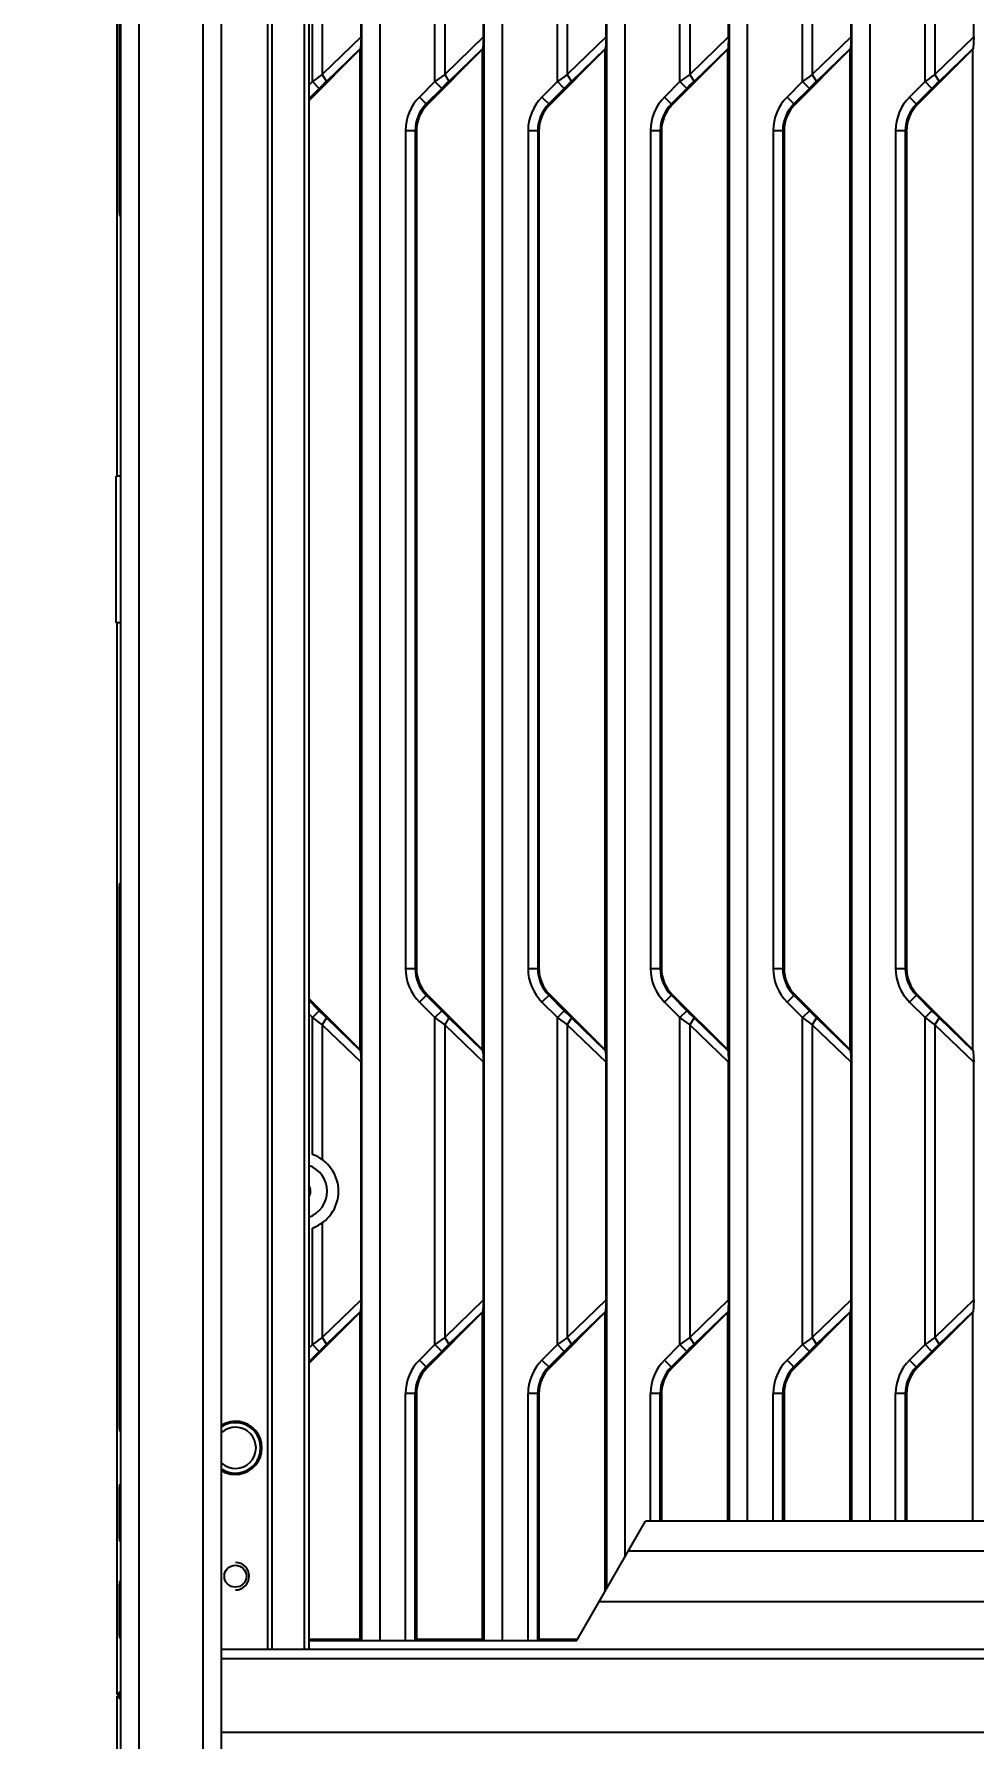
# Model space of a CAD drawing. Header units: millimetres. Extents: x -3132 to 28633, y 682 to 5849.
# Drawn here: x 3271.2 to 3373.7, y 2321.5 to 2507.5 of the extents above; entities that cross this region are included whole.
import ezdxf

# ---------------------------------------------------------------- set-up
doc = ezdxf.new("R2010")
doc.units = ezdxf.units.MM
doc.styles.get("Standard").update_dxf_attribs({"font": 'arial.ttf'})
doc.dimstyles.new('ISO_25-10', dxfattribs={"dimtxt": 20, "dimasz": 20, "dimexe": 0.3, "dimexo": 0.3, "dimgap": 2, "dimtad": 1, "dimrnd": 0.0001, "dimdsep": 46, "dimtxsty": 'Standard', "dimblk": 'CLOSEDBLANK', "dimcen": 0.1, "dimclrd": 256, "dimclre": 256, "dimclrt": 256, "dimadec": 0, "dimazin": 2, "dimtm": 1e-09, "dimtfac": 1, "dimtofl": 0, "dimtmove": 0, "dimatfit": 3, "dimldrblk": 'CLOSEDBLANK', "dimfxl": 1, "dimtolj": 1, "dimarcsym": 0})

# ---------------------------------------------------------------- blocks, each defined once
blk = doc.blocks.new('_ClosedBlank')
at = {"color": 0, "linetype": 'ByBlock', "lineweight": -2}
for p, q in [((-1, 0.1667), (0, 0)), ((-1, 0.1667), (-1, -0.1667)), ((0, 0), (-1, -0.1667))]:
    blk.add_line(p, q, dxfattribs=at)
blk = doc.blocks.new('*D200')
at = {"lineweight": -2, "transparency": 16777216}
for p, q in [((3257.12, 2596.26), (3257.12, 2616.26)), ((3279.85, 2576.26), (3256.82, 2576.26)), ((3309.85, 2546.26), (3256.82, 2546.26)), ((3257.12, 2526.26), (3257.12, 2283.86))]:
    blk.add_line(p, q, dxfattribs=at)
at = {"layer": 'Defpoints', "color": 0, "transparency": 16777216}
for p in [(3280.15, 2576.26), (3257.12, 2546.26), (3310.15, 2546.26)]:
    blk.add_point(p, dxfattribs=at)
at = {"lineweight": -2, "transparency": 16777216, "xscale": 20, "yscale": 20, "zscale": 20}
for p, rotation in [((3257.12, 2576.26), 270), ((3257.12, 2546.26), 90)]:
    blk.add_blockref('_ClosedBlank', p, dxfattribs=dict(at, rotation=rotation))
at = {"transparency": 16777216, "insert": (3242.18, 2395.06), "char_height": 20, "attachment_point": 5, "rotation": 90}
blk.add_mtext('\\A1;30±0.2 [1 1/8"±0"]', dxfattribs=at)

msp = doc.modelspace()

# ---------------------------------------------------------------- linework, layer by layer
at = {"linetype": 'Continuous'}
for p, q in [((3320.28, 2555.259), (3320.28, 2332.238)), ((3322.273, 2555.259), (3322.273, 2332.259)), ((3333.65, 2555.259), (3333.65, 2337.891)), ((3335.643, 2555.259), (3335.643, 2341.343)), ((3347.02, 2555.259), (3347.02, 2345.259)), ((3349.013, 2555.259), (3349.013, 2345.259)), ((3360.39, 2555.259), (3360.39, 2345.259)), ((3362.383, 2555.259), (3362.383, 2345.259)), ((3280.254, 2459.259), (3280.254, 2537.759)), ((3280.474, 2537.759), (3280.474, 2488.719)), ((3280.654, 1864.759), (3280.654, 2537.759)), ((3282.654, 1864.759), (3282.654, 2537.759)), ((3289.654, 1864.759), (3289.654, 2537.759)), ((3291.654, 1864.759), (3291.654, 2537.759)), ((3300.654, 2537.259), (3300.654, 2331.259)), ((3301.154, 2537.259), (3301.154, 2331.259)), ((3301.557, 2502.318), (3301.557, 2537.259)), ((3302.626, 2537.214), (3302.626, 2503.091)), ((3306.91, 2537.259), (3306.91, 2332.238)), ((3308.903, 2537.259), (3308.903, 2332.259)), ((3314.927, 2502.318), (3314.927, 2537.987)), ((3315.996, 2537.214), (3315.996, 2503.091)), ((3328.297, 2502.318), (3328.297, 2537.987)), ((3329.366, 2537.214), (3329.366, 2503.091)), ((3341.667, 2502.318), (3341.667, 2537.987)), ((3342.736, 2537.214), (3342.736, 2503.091)), ((3355.037, 2502.318), (3355.037, 2537.987)), ((3356.106, 2537.214), (3356.106, 2503.091)), ((3368.407, 2502.318), (3368.407, 2537.987)), ((3369.476, 2537.214), (3369.476, 2503.091)), ((3297.154, 2331.259), (3297.154, 2535.259)), ((3306.867, 2507.187), (3306.867, 2533.118)), ((3320.237, 2507.187), (3320.237, 2533.118)), ((3333.607, 2507.187), (3333.607, 2533.118)), ((3346.977, 2507.187), (3346.977, 2533.118)), ((3360.347, 2507.187), (3360.347, 2533.118)), ((3373.717, 2507.187), (3373.717, 2533.118)), ((3296.654, 2512.259), (3296.654, 2331.259)), ((3306.867, 2507.187), (3302.626, 2503.091)), ((3306.867, 2507.187), (3306.799, 2505.929)), ((3320.237, 2507.187), (3315.996, 2503.091)), ((3320.237, 2507.187), (3320.169, 2505.929)), ((3333.607, 2507.187), (3329.366, 2503.091)), ((3333.607, 2507.187), (3333.539, 2505.929)), ((3346.977, 2507.187), (3342.736, 2503.091)), ((3346.977, 2507.187), (3346.909, 2505.929)), ((3360.347, 2507.187), (3356.106, 2503.091)), ((3360.347, 2507.187), (3360.279, 2505.929)), ((3373.717, 2507.187), (3369.476, 2503.091)), ((3373.717, 2507.187), (3373.649, 2505.929)), ((3301.154, 2500.235), (3306.764, 2505.845)), ((3303.088, 2502.346), (3306.799, 2505.929)), ((3306.799, 2505.929), (3306.764, 2505.845)), ((3306.764, 2396.673), (3306.764, 2505.845)), ((3314.079, 2499.79), (3320.134, 2505.845)), ((3316.458, 2502.346), (3320.169, 2505.929)), ((3320.169, 2505.929), (3320.134, 2505.845)), ((3320.134, 2396.673), (3320.134, 2505.845)), ((3327.449, 2499.79), (3333.504, 2505.845)), ((3329.828, 2502.346), (3333.539, 2505.929)), ((3333.539, 2505.929), (3333.504, 2505.845)), ((3333.504, 2396.673), (3333.504, 2505.845)), ((3340.819, 2499.79), (3346.874, 2505.845)), ((3343.198, 2502.346), (3346.909, 2505.929)), ((3346.909, 2505.929), (3346.874, 2505.845)), ((3346.874, 2396.673), (3346.874, 2505.845)), ((3354.189, 2499.79), (3360.244, 2505.845)), ((3356.568, 2502.346), (3360.279, 2505.929)), ((3360.279, 2505.929), (3360.244, 2505.845)), ((3360.244, 2396.673), (3360.244, 2505.845)), ((3367.559, 2499.79), (3373.614, 2505.845)), ((3369.938, 2502.346), (3373.649, 2505.929)), ((3373.649, 2505.929), (3373.614, 2505.845)), ((3373.614, 2396.673), (3373.614, 2505.845)), ((3301.557, 2502.318), (3301.154, 2501.915)), ((3302.302, 2501.573), (3301.557, 2502.318)), ((3302.626, 2503.091), (3303.088, 2502.346)), ((3314.927, 2502.318), (3313.239, 2500.63)), ((3315.672, 2501.573), (3314.927, 2502.318)), ((3315.996, 2503.091), (3316.458, 2502.346)), ((3328.297, 2502.318), (3326.609, 2500.63)), ((3329.042, 2501.573), (3328.297, 2502.318)), ((3329.366, 2503.091), (3329.828, 2502.346)), ((3341.667, 2502.318), (3339.979, 2500.63)), ((3342.412, 2501.573), (3341.667, 2502.318)), ((3342.736, 2503.091), (3343.198, 2502.346)), ((3355.037, 2502.318), (3353.349, 2500.63)), ((3355.782, 2501.573), (3355.037, 2502.318)), ((3356.106, 2503.091), (3356.568, 2502.346)), ((3368.407, 2502.318), (3366.719, 2500.63)), ((3369.152, 2501.573), (3368.407, 2502.318)), ((3369.476, 2503.091), (3369.938, 2502.346)), ((3302.302, 2501.573), (3301.154, 2500.425)), ((3313.239, 2500.63), (3314.079, 2499.79)), ((3315.672, 2501.573), (3313.984, 2499.885)), ((3326.609, 2500.63), (3327.449, 2499.79)), ((3329.042, 2501.573), (3327.354, 2499.885)), ((3339.979, 2500.63), (3340.819, 2499.79)), ((3342.412, 2501.573), (3340.724, 2499.885)), ((3353.349, 2500.63), (3354.189, 2499.79)), ((3355.782, 2501.573), (3354.094, 2499.885)), ((3366.719, 2500.63), (3367.559, 2499.79)), ((3369.152, 2501.573), (3367.464, 2499.885)), ((3311.72, 2496.962), (3311.72, 2405.556)), ((3312.908, 2496.962), (3311.72, 2496.962)), ((3312.773, 2496.962), (3312.773, 2405.556)), ((3312.908, 2496.962), (3312.908, 2405.556)), ((3325.09, 2496.962), (3325.09, 2405.556)), ((3326.278, 2496.962), (3325.09, 2496.962)), ((3326.143, 2496.962), (3326.143, 2405.556)), ((3326.278, 2496.962), (3326.278, 2405.556)), ((3338.46, 2496.962), (3338.46, 2405.556)), ((3339.648, 2496.962), (3338.46, 2496.962)), ((3339.513, 2496.962), (3339.513, 2405.556)), ((3339.648, 2496.962), (3339.648, 2405.556)), ((3351.83, 2496.962), (3351.83, 2405.556)), ((3353.018, 2496.962), (3351.83, 2496.962)), ((3352.883, 2496.962), (3352.883, 2405.556)), ((3353.018, 2496.962), (3353.018, 2405.556)), ((3365.2, 2496.962), (3365.2, 2405.556)), ((3366.388, 2496.962), (3365.2, 2496.962)), ((3366.253, 2496.962), (3366.253, 2405.556)), ((3366.388, 2496.962), (3366.388, 2405.556)), ((3280.474, 2488.719), (3280.654, 2488.719)), ((3280.523, 2487.72), (3280.654, 2487.59)), ((3280.654, 2487.72), (3280.523, 2487.72)), ((3280.154, 2443.259), (3280.154, 2459.259)), ((3280.654, 2459.259), (3280.154, 2459.259)), ((3280.654, 2443.259), (3280.154, 2443.259)), ((3280.254, 2326.359), (3280.254, 2443.259)), ((3280.523, 2414.8), (3280.654, 2414.93)), ((3280.523, 2414.8), (3280.654, 2414.8)), ((3280.474, 2413.801), (3280.474, 2356.13)), ((3280.654, 2413.801), (3280.474, 2413.801)), ((3311.72, 2405.556), (3312.908, 2405.556)), ((3325.09, 2405.556), (3326.278, 2405.556)), ((3338.46, 2405.556), (3339.648, 2405.556)), ((3351.83, 2405.556), (3353.018, 2405.556)), ((3365.2, 2405.556), (3366.388, 2405.556)), ((3306.764, 2396.673), (3301.154, 2402.283)), ((3301.154, 2402.093), (3302.302, 2400.945)), ((3314.079, 2402.727), (3313.239, 2401.887)), ((3313.239, 2401.887), (3314.927, 2400.2)), ((3313.984, 2402.632), (3315.672, 2400.945)), ((3320.134, 2396.673), (3314.079, 2402.727)), ((3327.449, 2402.727), (3326.609, 2401.887)), ((3326.609, 2401.887), (3328.297, 2400.2)), ((3327.354, 2402.632), (3329.042, 2400.945)), ((3333.504, 2396.673), (3327.449, 2402.727)), ((3340.819, 2402.727), (3339.979, 2401.887)), ((3339.979, 2401.887), (3341.667, 2400.2)), ((3340.724, 2402.632), (3342.412, 2400.945)), ((3346.874, 2396.673), (3340.819, 2402.727)), ((3354.189, 2402.727), (3353.349, 2401.887)), ((3353.349, 2401.887), (3355.037, 2400.2)), ((3354.094, 2402.632), (3355.782, 2400.945)), ((3360.244, 2396.673), (3354.189, 2402.727)), ((3367.559, 2402.727), (3366.719, 2401.887)), ((3366.719, 2401.887), (3368.407, 2400.2)), ((3367.464, 2402.632), (3369.152, 2400.945)), ((3373.614, 2396.673), (3367.559, 2402.727)), ((3301.154, 2400.603), (3301.557, 2400.2)), ((3301.557, 2400.2), (3302.302, 2400.945)), ((3301.557, 2385.27), (3301.557, 2400.2)), ((3303.088, 2400.172), (3302.626, 2399.426)), ((3302.626, 2399.426), (3302.626, 2384.716)), ((3302.626, 2399.426), (3306.867, 2395.331)), ((3306.799, 2396.589), (3303.088, 2400.172)), ((3314.927, 2400.2), (3315.672, 2400.945)), ((3314.927, 2364.531), (3314.927, 2400.2)), ((3316.458, 2400.172), (3315.996, 2399.426)), ((3315.996, 2399.426), (3315.996, 2365.304)), ((3315.996, 2399.426), (3320.237, 2395.331)), ((3320.169, 2396.589), (3316.458, 2400.172)), ((3328.297, 2400.2), (3329.042, 2400.945)), ((3328.297, 2364.531), (3328.297, 2400.2)), ((3329.828, 2400.172), (3329.366, 2399.426)), ((3329.366, 2399.426), (3329.366, 2365.304)), ((3329.366, 2399.426), (3333.607, 2395.331)), ((3333.539, 2396.589), (3329.828, 2400.172)), ((3341.667, 2400.2), (3342.412, 2400.945)), ((3341.667, 2364.531), (3341.667, 2400.2)), ((3343.198, 2400.172), (3342.736, 2399.426)), ((3342.736, 2399.426), (3342.736, 2365.304)), ((3342.736, 2399.426), (3346.977, 2395.331)), ((3346.909, 2396.589), (3343.198, 2400.172)), ((3355.037, 2400.2), (3355.782, 2400.945)), ((3355.037, 2364.531), (3355.037, 2400.2)), ((3356.568, 2400.172), (3356.106, 2399.426)), ((3356.106, 2399.426), (3356.106, 2365.304)), ((3356.106, 2399.426), (3360.347, 2395.331)), ((3360.279, 2396.589), (3356.568, 2400.172)), ((3368.407, 2400.2), (3369.152, 2400.945)), ((3368.407, 2364.531), (3368.407, 2400.2)), ((3369.938, 2400.172), (3369.476, 2399.426)), ((3369.476, 2399.426), (3369.476, 2365.304)), ((3369.476, 2399.426), (3373.717, 2395.331)), ((3373.649, 2396.589), (3369.938, 2400.172)), ((3306.799, 2396.589), (3306.764, 2396.673)), ((3306.799, 2396.589), (3306.867, 2395.331)), ((3320.169, 2396.589), (3320.134, 2396.673)), ((3320.169, 2396.589), (3320.237, 2395.331)), ((3333.539, 2396.589), (3333.504, 2396.673)), ((3333.539, 2396.589), (3333.607, 2395.331)), ((3346.909, 2396.589), (3346.874, 2396.673)), ((3346.909, 2396.589), (3346.977, 2395.331)), ((3360.279, 2396.589), (3360.244, 2396.673)), ((3360.279, 2396.589), (3360.347, 2395.331)), ((3373.649, 2396.589), (3373.614, 2396.673)), ((3373.649, 2396.589), (3373.717, 2395.331)), ((3306.867, 2369.4), (3306.867, 2395.331)), ((3320.237, 2369.4), (3320.237, 2395.331)), ((3333.607, 2369.4), (3333.607, 2395.331)), ((3346.977, 2369.4), (3346.977, 2395.331)), ((3360.347, 2369.4), (3360.347, 2395.331)), ((3373.717, 2369.4), (3373.717, 2395.331)), ((3301.557, 2364.531), (3301.557, 2377.247)), ((3302.626, 2377.802), (3302.626, 2365.304)), ((3301.154, 2362.448), (3306.764, 2368.058)), ((3306.867, 2369.4), (3302.626, 2365.304)), ((3303.088, 2364.559), (3306.799, 2368.142)), ((3306.799, 2368.142), (3306.764, 2368.058)), ((3306.764, 2332.391), (3306.764, 2368.058)), ((3306.867, 2369.4), (3306.799, 2368.142)), ((3314.079, 2362.003), (3320.134, 2368.058)), ((3320.237, 2369.4), (3315.996, 2365.304)), ((3316.458, 2364.559), (3320.169, 2368.142)), ((3320.169, 2368.142), (3320.134, 2368.058)), ((3320.134, 2332.391), (3320.134, 2368.058)), ((3320.237, 2369.4), (3320.169, 2368.142)), ((3327.449, 2362.003), (3333.504, 2368.058)), ((3333.607, 2369.4), (3329.366, 2365.304)), ((3329.828, 2364.559), (3333.539, 2368.142)), ((3333.539, 2368.142), (3333.504, 2368.058)), ((3333.504, 2337.638), (3333.504, 2368.058)), ((3333.607, 2369.4), (3333.539, 2368.142)), ((3340.819, 2362.003), (3346.874, 2368.058)), ((3346.977, 2369.4), (3342.736, 2365.304)), ((3343.198, 2364.559), (3346.909, 2368.142)), ((3346.874, 2345.259), (3346.874, 2368.058)), ((3346.977, 2369.4), (3346.909, 2368.142)), ((3354.189, 2362.003), (3360.244, 2368.058)), ((3360.347, 2369.4), (3356.106, 2365.304)), ((3356.568, 2364.559), (3360.279, 2368.142)), ((3360.279, 2368.142), (3360.244, 2368.058)), ((3360.244, 2345.259), (3360.244, 2368.058)), ((3360.347, 2369.4), (3360.279, 2368.142)), ((3367.559, 2362.003), (3373.614, 2368.058)), ((3373.717, 2369.4), (3369.476, 2365.304)), ((3369.938, 2364.559), (3373.649, 2368.142)), ((3373.649, 2368.142), (3373.614, 2368.058)), ((3373.614, 2345.259), (3373.614, 2368.058)), ((3373.717, 2369.4), (3373.649, 2368.142)), ((3301.557, 2364.531), (3301.154, 2364.128)), ((3302.302, 2363.786), (3301.557, 2364.531)), ((3302.626, 2365.304), (3303.088, 2364.559)), ((3314.927, 2364.531), (3313.239, 2362.843)), ((3315.672, 2363.786), (3314.927, 2364.531)), ((3315.996, 2365.304), (3316.458, 2364.559)), ((3328.297, 2364.531), (3326.609, 2362.843)), ((3329.042, 2363.786), (3328.297, 2364.531)), ((3329.366, 2365.304), (3329.828, 2364.559)), ((3341.667, 2364.531), (3339.979, 2362.843)), ((3342.412, 2363.786), (3341.667, 2364.531)), ((3342.736, 2365.304), (3343.198, 2364.559)), ((3355.037, 2364.531), (3353.349, 2362.843)), ((3355.782, 2363.786), (3355.037, 2364.531)), ((3356.106, 2365.304), (3356.568, 2364.559)), ((3368.407, 2364.531), (3366.719, 2362.843)), ((3369.152, 2363.786), (3368.407, 2364.531)), ((3369.476, 2365.304), (3369.938, 2364.559)), ((3301.154, 2362.638), (3302.302, 2363.786)), ((3313.239, 2362.843), (3314.079, 2362.003)), ((3313.984, 2362.098), (3315.672, 2363.786)), ((3326.609, 2362.843), (3327.449, 2362.003)), ((3327.354, 2362.098), (3329.042, 2363.786)), ((3339.979, 2362.843), (3340.819, 2362.003)), ((3340.724, 2362.098), (3342.412, 2363.786)), ((3353.349, 2362.843), (3354.189, 2362.003)), ((3354.094, 2362.098), (3355.782, 2363.786)), ((3366.719, 2362.843), (3367.559, 2362.003)), ((3369.152, 2363.786), (3367.464, 2362.098)), ((3311.72, 2332.259), (3311.72, 2359.175)), ((3312.908, 2359.175), (3311.72, 2359.175)), ((3312.773, 2332.257), (3312.773, 2359.175)), ((3312.908, 2359.175), (3312.908, 2332.391)), ((3325.09, 2332.259), (3325.09, 2359.175)), ((3326.278, 2359.175), (3325.09, 2359.175)), ((3326.143, 2332.257), (3326.143, 2359.175)), ((3326.278, 2359.175), (3326.278, 2332.391)), ((3338.46, 2345.259), (3338.46, 2359.175)), ((3339.648, 2359.175), (3338.46, 2359.175)), ((3339.513, 2345.259), (3339.513, 2359.175)), ((3339.648, 2359.175), (3339.648, 2345.259)), ((3351.83, 2345.259), (3351.83, 2359.175)), ((3353.018, 2359.175), (3351.83, 2359.175)), ((3352.883, 2345.259), (3352.883, 2359.175)), ((3353.018, 2359.175), (3353.018, 2345.259)), ((3365.2, 2345.259), (3365.2, 2359.175)), ((3366.388, 2359.175), (3365.2, 2359.175)), ((3366.253, 2359.175), (3366.253, 2345.259)), ((3366.388, 2359.175), (3366.388, 2345.259)), ((3280.474, 2356.13), (3280.654, 2356.13)), ((3280.523, 2355.131), (3280.654, 2355.001)), ((3280.654, 2355.131), (3280.523, 2355.131)), ((3280.523, 2349.23), (3280.654, 2349.361)), ((3280.523, 2349.23), (3280.654, 2349.23)), ((3280.474, 2348.232), (3280.474, 2344.13)), ((3280.654, 2348.232), (3280.474, 2348.232)), ((3280.474, 2344.13), (3280.654, 2344.13)), ((3330.398, 2332.259), (3337.904, 2345.259)), ((3413.904, 2345.259), (3337.904, 2345.259)), ((3280.523, 2343.131), (3280.654, 2343.001)), ((3280.654, 2343.131), (3280.523, 2343.131)), ((3336.027, 2342.009), (3415.78, 2342.009)), ((3280.523, 2338.629), (3280.654, 2338.759)), ((3280.523, 2338.629), (3280.654, 2338.629)), ((3280.474, 2337.63), (3280.474, 2333.528)), ((3280.654, 2337.63), (3280.474, 2337.63)), ((3332.852, 2336.509), (3418.955, 2336.509)), ((3280.474, 2333.528), (3280.654, 2333.528)), ((3280.523, 2332.529), (3280.654, 2332.399)), ((3280.654, 2332.529), (3280.523, 2332.529)), ((3301.154, 2332.391), (3306.764, 2332.391)), ((3306.764, 2332.391), (3306.892, 2332.259)), ((3312.908, 2332.391), (3312.773, 2332.257)), ((3312.908, 2332.391), (3320.134, 2332.391)), ((3320.134, 2332.391), (3320.262, 2332.259)), ((3326.278, 2332.391), (3326.143, 2332.257)), ((3326.278, 2332.391), (3330.475, 2332.391)), ((3460.154, 2331.259), (3291.654, 2331.259)), ((3301.154, 2332.259), (3330.398, 2332.259)), ((3460.154, 2330.259), (3291.654, 2330.259)), ((3280.254, 2326.359), (3280.654, 2326.759)), ((3280.654, 2326.359), (3280.254, 2326.359)), ((3280.254, 2209.259), (3280.254, 2326.159)), ((3280.654, 2325.759), (3280.254, 2326.159)), ((3280.254, 2326.159), (3280.654, 2326.159)), ((3291.654, 2322.259), (3460.154, 2322.259))]:
    msp.add_line(p, q, dxfattribs=at)
for points in [[(3302.626, 2503.091), (3302.276, 2502.841), (3301.919, 2502.583), (3301.557, 2502.318)], [(3302.302, 2501.573), (3302.572, 2501.841), (3302.834, 2502.099), (3303.088, 2502.346)], [(3315.996, 2503.091), (3315.646, 2502.841), (3315.289, 2502.583), (3314.927, 2502.318)], [(3315.672, 2501.573), (3315.942, 2501.841), (3316.204, 2502.099), (3316.458, 2502.346)], [(3329.366, 2503.091), (3329.016, 2502.841), (3328.659, 2502.583), (3328.297, 2502.318)], [(3329.042, 2501.573), (3329.312, 2501.841), (3329.574, 2502.099), (3329.828, 2502.346)], [(3342.736, 2503.091), (3342.386, 2502.841), (3342.029, 2502.583), (3341.667, 2502.318)], [(3342.412, 2501.573), (3342.682, 2501.841), (3342.944, 2502.099), (3343.198, 2502.346)], [(3356.106, 2503.091), (3355.756, 2502.841), (3355.399, 2502.583), (3355.037, 2502.318)], [(3355.782, 2501.573), (3356.052, 2501.841), (3356.314, 2502.099), (3356.568, 2502.346)], [(3369.476, 2503.091), (3369.126, 2502.841), (3368.769, 2502.583), (3368.407, 2502.318)], [(3369.152, 2501.573), (3369.422, 2501.841), (3369.684, 2502.099), (3369.938, 2502.346)], [(3301.557, 2400.2), (3301.919, 2399.935), (3302.276, 2399.677), (3302.626, 2399.426)], [(3303.088, 2400.172), (3302.834, 2400.419), (3302.571, 2400.677), (3302.302, 2400.945)], [(3314.927, 2400.2), (3315.289, 2399.935), (3315.646, 2399.677), (3315.996, 2399.426)], [(3316.458, 2400.172), (3316.204, 2400.419), (3315.941, 2400.677), (3315.672, 2400.945)], [(3328.297, 2400.2), (3328.659, 2399.935), (3329.016, 2399.677), (3329.366, 2399.426)], [(3329.828, 2400.172), (3329.574, 2400.419), (3329.311, 2400.677), (3329.042, 2400.945)], [(3341.667, 2400.2), (3342.029, 2399.935), (3342.386, 2399.677), (3342.736, 2399.426)], [(3343.198, 2400.172), (3342.944, 2400.419), (3342.681, 2400.677), (3342.412, 2400.945)], [(3355.037, 2400.2), (3355.399, 2399.935), (3355.756, 2399.677), (3356.106, 2399.426)], [(3356.568, 2400.172), (3356.314, 2400.419), (3356.051, 2400.677), (3355.782, 2400.945)], [(3368.407, 2400.2), (3368.769, 2399.935), (3369.126, 2399.677), (3369.476, 2399.426)], [(3369.938, 2400.172), (3369.684, 2400.419), (3369.421, 2400.677), (3369.152, 2400.945)], [(3302.626, 2365.304), (3302.276, 2365.054), (3301.919, 2364.796), (3301.557, 2364.531)], [(3302.302, 2363.786), (3302.571, 2364.054), (3302.834, 2364.312), (3303.088, 2364.559)], [(3315.996, 2365.304), (3315.646, 2365.054), (3315.289, 2364.796), (3314.927, 2364.531)], [(3315.672, 2363.786), (3315.941, 2364.054), (3316.204, 2364.312), (3316.458, 2364.559)], [(3329.366, 2365.304), (3329.016, 2365.054), (3328.659, 2364.796), (3328.297, 2364.531)], [(3329.042, 2363.786), (3329.311, 2364.054), (3329.574, 2364.312), (3329.828, 2364.559)], [(3342.736, 2365.304), (3342.386, 2365.054), (3342.029, 2364.796), (3341.667, 2364.531)], [(3342.412, 2363.786), (3342.681, 2364.054), (3342.944, 2364.312), (3343.198, 2364.559)], [(3356.106, 2365.304), (3355.756, 2365.054), (3355.399, 2364.796), (3355.037, 2364.531)], [(3355.782, 2363.786), (3356.051, 2364.054), (3356.314, 2364.312), (3356.568, 2364.559)], [(3369.476, 2365.304), (3369.126, 2365.054), (3368.769, 2364.796), (3368.407, 2364.531)], [(3369.152, 2363.786), (3369.422, 2364.054), (3369.684, 2364.312), (3369.938, 2364.559)]]:
    msp.add_lwpolyline(points, dxfattribs=at)
msp.add_circle((3293.154, 2339.259), 1.2, dxfattribs=at)
for centre, radius, start, end in [((3316.908, 2496.962), 5.188, 135, 179.99999), ((3316.908, 2496.962), 4.134, 135, 180), ((3316.908, 2496.962), 4, 135, 179.99999), ((3330.278, 2496.962), 5.188, 135, 179.99999), ((3330.278, 2496.962), 4.134, 135, 180), ((3330.278, 2496.962), 4, 135, 179.99999), ((3343.648, 2496.962), 5.188, 135, 179.99999), ((3343.648, 2496.962), 4.134, 135, 180), ((3343.648, 2496.962), 4, 135, 179.99999), ((3357.018, 2496.962), 5.188, 135, 179.99999), ((3357.018, 2496.962), 4.134, 135, 180), ((3357.018, 2496.962), 4, 135, 179.99999), ((3370.388, 2496.962), 5.188, 135, 179.99999), ((3370.388, 2496.962), 4.134, 135, 180), ((3370.388, 2496.962), 4, 135, 179.99999), ((3316.908, 2405.556), 5.188, 180.00001, 225), ((3316.908, 2405.556), 4.134, 180, 225), ((3316.908, 2405.556), 4, 180.00001, 225), ((3330.278, 2405.556), 5.188, 180.00001, 225), ((3330.278, 2405.556), 4.134, 180, 225), ((3330.278, 2405.556), 4, 180.00001, 225), ((3343.648, 2405.556), 5.188, 180.00001, 225), ((3343.648, 2405.556), 4.134, 180, 225), ((3343.648, 2405.556), 4, 180.00001, 225), ((3357.018, 2405.556), 5.188, 180.00001, 225), ((3357.018, 2405.556), 4.134, 180, 225), ((3357.018, 2405.556), 4, 180.00001, 225), ((3370.388, 2405.556), 5.188, 180.00001, 225), ((3370.388, 2405.556), 4.134, 180, 225), ((3370.388, 2405.556), 4, 180.00001, 225), ((3300.154, 2381.259), 4.25, 289.28236, 70.71764), ((3300.154, 2381.259), 3, 289.78652, 70.20612), ((3300.154, 2381.259), 1.2, 326.47816, 33.52199), ((3316.908, 2359.175), 5.188, 135.00003, 180), ((3316.908, 2359.175), 4.134, 135.00001, 179.99999), ((3330.278, 2359.175), 5.188, 135.00003, 180), ((3330.278, 2359.175), 4.134, 135.00001, 179.99999), ((3343.648, 2359.175), 5.188, 135.00003, 180), ((3343.648, 2359.175), 4.134, 135.00001, 179.99999), ((3357.018, 2359.175), 5.188, 135.00003, 180), ((3357.018, 2359.175), 4.134, 135.00001, 179.99999), ((3370.388, 2359.175), 5.188, 135, 180), ((3370.388, 2359.175), 4.134, 135, 180), ((3316.908, 2359.175), 4, 135, 180), ((3330.278, 2359.175), 4, 135, 180), ((3343.648, 2359.175), 4, 135, 180), ((3357.018, 2359.175), 4, 135, 180), ((3370.388, 2359.175), 4, 135, 180), ((3293.154, 2353.259), 2.25, 227.97057, 132.02943), ((3293.154, 2353.259), 2.75, 236.81663, 123.18337), ((3293.154, 2353.259), 2.9, 238.85261, 121.14739), ((3293.154, 2339.259), 1.5, 270, 90)]:
    msp.add_arc(centre, radius, start, end, dxfattribs=at)
for centre, start_param, end_param in [((3280.526, 2488.719), -4.712389, -3.1939525), ((3280.526, 2413.801), 0.0523599, 1.5707963), ((3280.526, 2356.13), -4.712389, -3.1939525), ((3280.526, 2348.232), 0.0523599, 1.5707963), ((3280.526, 2344.13), -4.712389, -3.1939525), ((3280.526, 2337.63), 0.0523599, 1.5707963), ((3280.526, 2333.528), -4.712389, -3.1939525)]:
    msp.add_ellipse(centre, major_axis=(0, 1), ratio=0.0524078, start_param=start_param, end_param=end_param, dxfattribs=at)

# ---------------------------------------------------------------- dimensions: what is measured, and where the dimension line sits
dim = msp.add_linear_dim(base=(3257.124, 2546.259), p1=(3280.154, 2576.259), p2=(3310.154, 2546.259), angle=90, dimstyle='ISO_25-10', override={"dimtol": 1, "dimtp": 0.2, "dimtm": 0.2})
dim.commit()
dim.dimension.update_dxf_attribs({"geometry": '*D200', "text_midpoint": (3242.177, 2395.057)})

doc.saveas('drawing.dxf')
